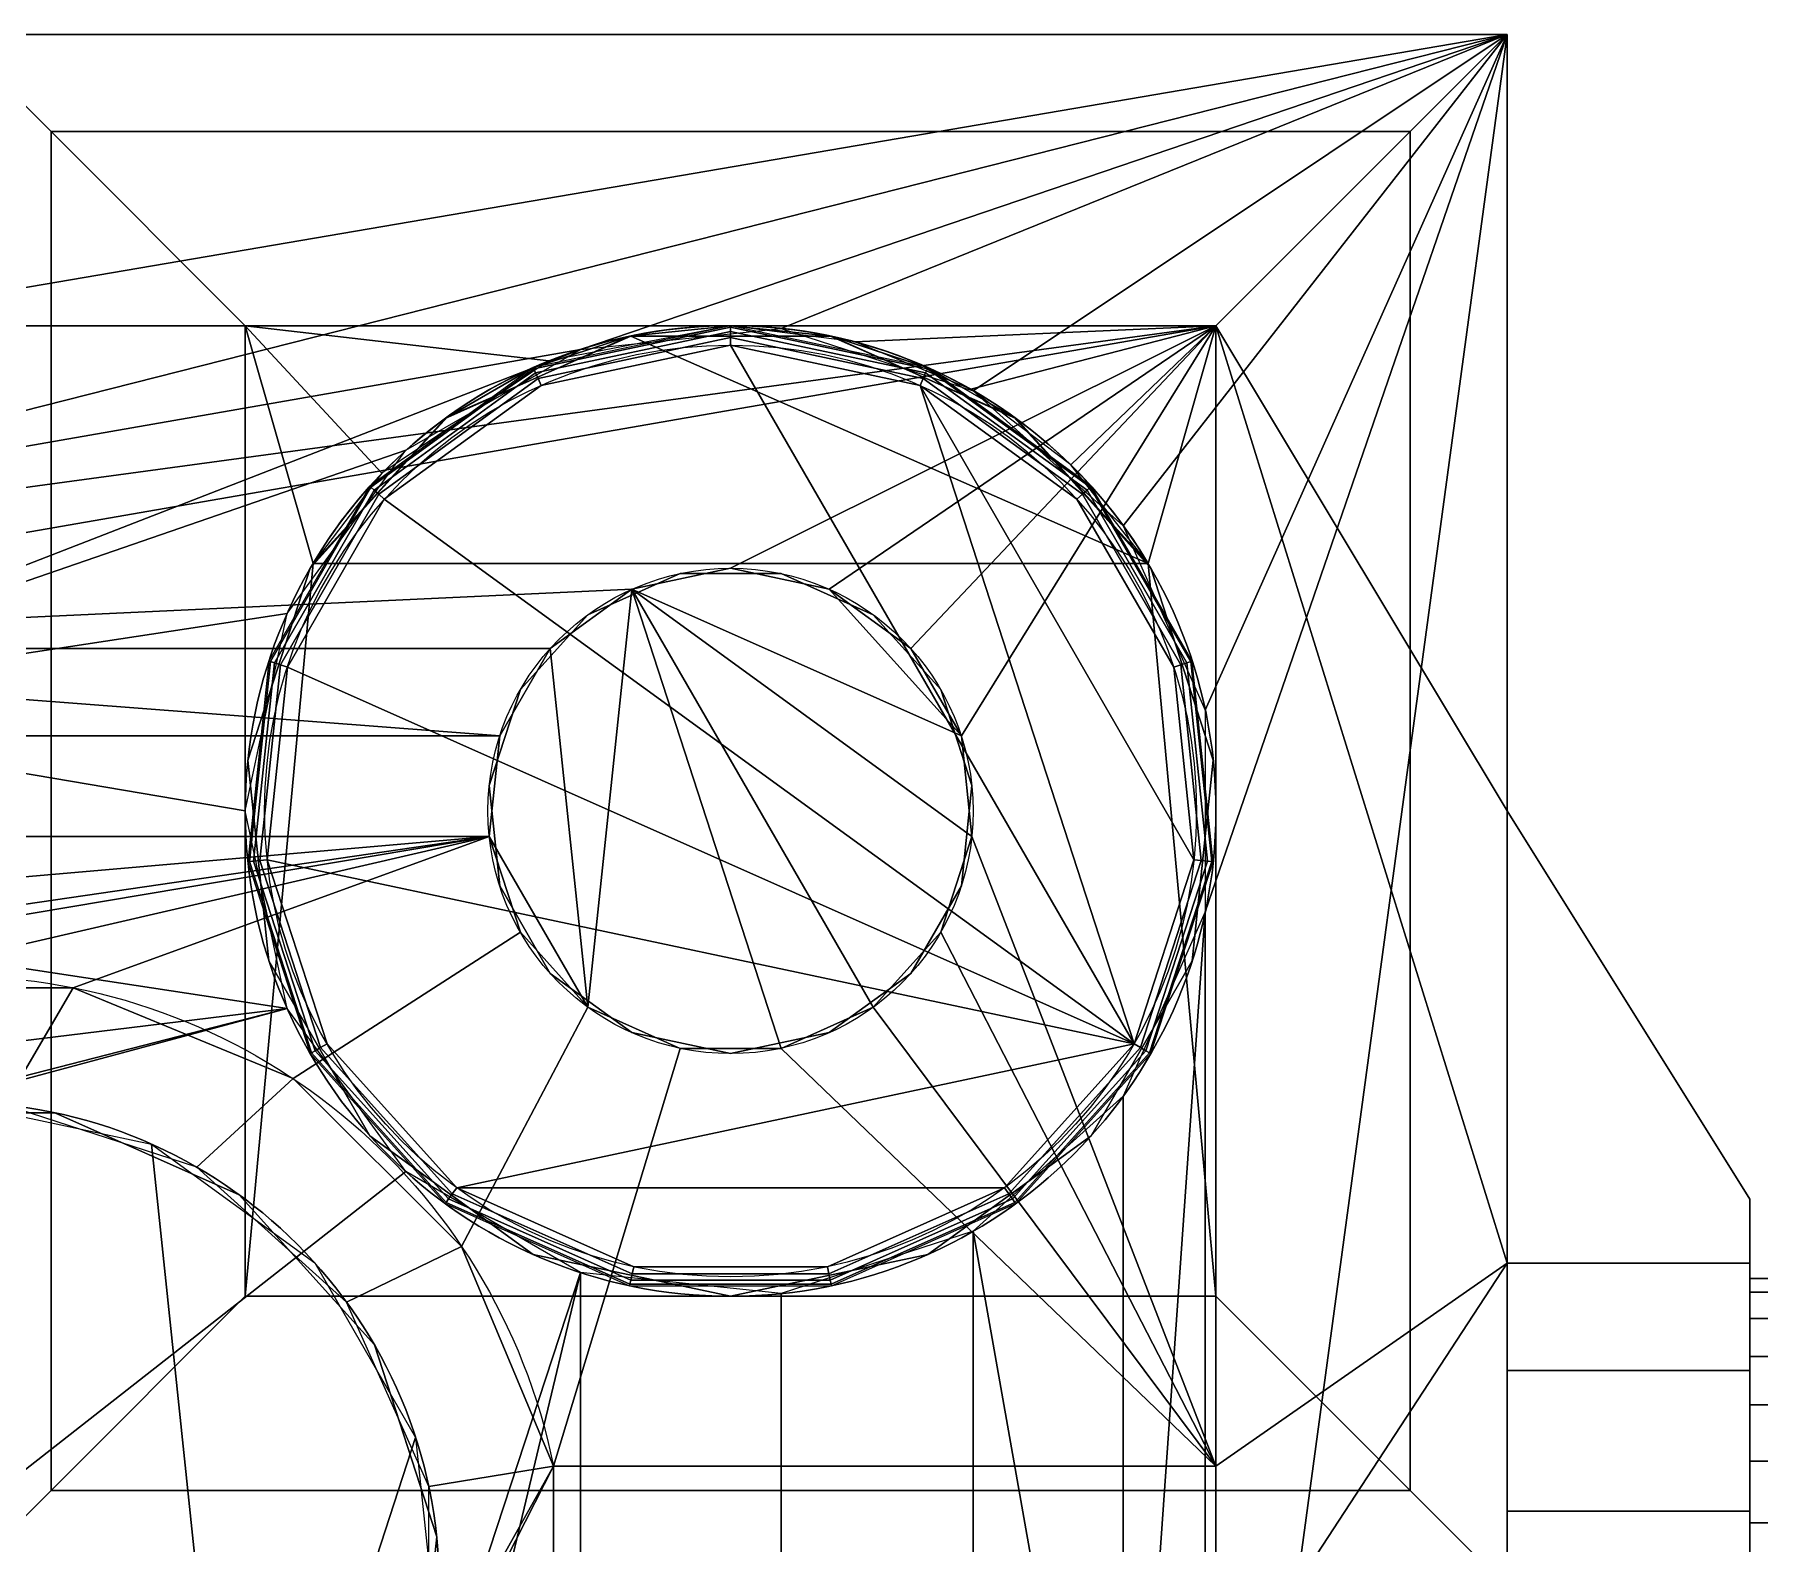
# Model space of a CAD drawing. Header units: millimetres. Extents: x -7.6 to 23.6, y 0 to 40.
# Drawn here: x 8.41 to 17.3, y 32.23 to 40 of the extents above; entities that cross this region are included whole.
import ezdxf

# ---------------------------------------------------------------- set-up
doc = ezdxf.new("R2010")
doc.units = ezdxf.units.MM
doc.layers.add('1', color=7, linetype='CONTINUOUS', true_color=0xffffff)

msp = doc.modelspace()

# ---------------------------------------------------------------- linework, layer by layer
at = {"layer": '1', "color": 253, "linetype": 'CONTINUOUS', "lineweight": 13}
for p, q in [((16, 40, 3.2), (0, 40, 3.2)), ((16, 40), (0, 40)), ((16, 24, 3.2), (16, 40, 3.2)), ((16, 40, 3.2), (16, 40)), ((16, 36), (16, 40)), ((14.5, 38.5), (1.5, 38.5)), ((14.5, 38.5, 2.2), (1.5, 38.5, 2.2)), ((14.5, 38.5, 2.2), (14.5, 38.5)), ((14.5, 32.625, 2.2), (14.5, 38.5, 2.2)), ((14.5, 32.625), (14.5, 38.5)), ((16, 36), (17.25, 34)), ((16, 36, 2.2), (17.25, 34, 2.2)), ((16, 36, 2.2), (16, 36)), ((16, 33.6703, 2.2), (16, 36, 2.2)), ((17.25, 34, 2.2), (17.25, 34)), ((17.25, 34), (17.25, 33.6703)), ((17.25, 34, 2.2), (17.25, 33.6703, 2.2)), ((17.25, 33.6703, 2.2), (16, 33.6703, 2.2)), ((17.25, 33.6703), (16, 33.6703)), ((16, 33.6703), (16, 30.3297)), ((11.0874, 32.625, 2.2), (11.0874, 32.625)), ((14.5, 32.625), (11.0874, 32.625)), ((14.5, 32.625, 2.2), (11.0874, 32.625, 2.2)), ((14.5, 32.625, 2.2), (14.5, 32.625))]:
    msp.add_line(p, q, dxfattribs=at)
at = {"layer": '1', "color": 30, "linetype": 'CONTINUOUS', "lineweight": 13}
for p, q in [((16, 40, 4.9812), (8, 40, 4.9812)), ((16, 40, 3.6), (8, 40, 3.6)), ((16, 40, 4.9812), (16, 40, 3.6)), ((16, 32, 9.6), (16, 40, 4.9812)), ((16, 32, 3.6), (16, 40, 3.6)), ((8.5, 39.5, 3.6), (15.5, 39.5, 3.6)), ((8.5, 32.5, 3.6), (8.5, 39.5, 3.6)), ((8.5, 32.5, 3.2), (8.5, 39.5, 3.2)), ((8.5, 39.5, 3.2), (15.5, 39.5, 3.2)), ((8.5, 39.5, 3.6), (8.5, 39.5, 3.2)), ((15.5, 39.5, 3.6), (15.5, 32.5, 3.6)), ((15.5, 39.5, 3.6), (15.5, 39.5, 3.2)), ((15.5, 39.5, 3.2), (15.5, 32.5, 3.2)), ((9.5, 33.5, 7.5793), (9.5, 38.5, 4.6925)), ((9.5, 38.5, 4.6925), (9.5, 38.5, 3.2)), ((9.5, 38.5, 3.2), (9.5, 33.5, 3.2)), ((12, 38.5, 4.6925), (9.5, 38.5, 4.6925)), ((14.5, 38.5, 3.2), (9.5, 38.5, 3.2)), ((14.5, 38.5, 4.6925), (12, 38.5, 4.6925)), ((14.5, 33.5, 7.5793), (14.5, 38.5, 4.6925)), ((14.5, 38.5, 4.6925), (14.5, 38.5, 3.2)), ((14.5, 38.5, 3.2), (14.5, 33.5, 3.2)), ((14.1507, 37.2746, 5.4), (9.8493, 37.2746, 5.4)), ((9.5, 33.5, 3.2), (9.5, 33.5, 7.5793)), ((14.5, 33.5, 7.5793), (9.5, 33.5, 7.5793)), ((14.5, 33.5, 3.2), (9.5, 33.5, 3.2)), ((14.5, 33.5, 3.2), (14.5, 33.5, 7.5793)), ((15.5, 32.5, 3.6), (8.5, 32.5, 3.6)), ((8.5, 32.5, 3.6), (8.5, 32.5, 3.2)), ((15.5, 32.5, 3.2), (8.5, 32.5, 3.2)), ((15.5, 32.5, 3.6), (15.5, 32.5, 3.2))]:
    msp.add_line(p, q, dxfattribs=at)
at = {"layer": '1', "color": 253, "linetype": 'CONTINUOUS', "lineweight": 13}
for centre, radius in [((12, 36, 3.2), 2.5), ((12, 36, 5), 2.4), ((12, 36, 3.75), 1.25), ((12, 36, 2.2), 1.25), ((8, 32, 2.2), 2.5)]:
    msp.add_circle(centre, radius, dxfattribs=at)
at = {"layer": '1', "color": 253, "linetype": 'CONTINUOUS', "lineweight": 13, "extrusion": (0, 0, -1)}
for centre in [(-12, 36, -4.9), (-8, 32)]:
    msp.add_circle(centre, 2.5, dxfattribs=at)
at = {"layer": '1', "color": 253, "linetype": 'CONTINUOUS', "lineweight": 13, "extrusion": (1, 0, 0)}
msp.add_circle((32, 1.1, 17.25), 1.6, dxfattribs=at)
at = {"layer": '1', "color": 30, "linetype": 'CONTINUOUS', "lineweight": 13, "extrusion": (0, 0, -1)}
msp.add_arc((-12, 36, -5.4), 2.5, 30.65353, 149.34647, dxfattribs=at)
at = {"layer": '1', "color": 253, "linetype": 'CONTINUOUS', "lineweight": 13, "extrusion": (0, 0, -1)}
for centre in [(-8, 32, -2.2), (-8, 32)]:
    msp.add_arc(centre, 3.15, 11.44415, 168.55585, dxfattribs=at)
at = {"layer": '1', "color": 253, "linetype": 'CONTINUOUS', "lineweight": 13, "extrusion": (-1, -2.1684e-16, 0)}
for start, end in [(33.36701, 146.63299), (213.36701, 326.63299)]:
    msp.add_arc((-32, 1.1, -16), 2, start, end, dxfattribs=at)
at = {"layer": '1', "color": 253, "linetype": 'CONTINUOUS', "lineweight": 13, "extrusion": (-1, 0, 0)}
for start, end in [(213.36701, 326.63299), (33.36701, 146.63299)]:
    msp.add_arc((-32, 1.1, -17.25), 2, start, end, dxfattribs=at)
at = {"layer": '1', "color": 30, "linetype": 'CONTINUOUS', "lineweight": 13, "extrusion": (0, 0.5, 0.866025)}
for start_param, end_param in [(0, 1.035791), (5.247394, 6.283185)]:
    msp.add_ellipse((12, 36, 6.1359), major_axis=(0, 2.5, -1.4434), ratio=0.866025, start_param=start_param, end_param=end_param, dxfattribs=at)
at = {"layer": '1', "color": 253, "linetype": 'CONTINUOUS', "lineweight": 13}
for points in [[(14.5, 38.5), (1.5, 38.5), (0, 40), (16, 40)], [(0, 40), (0, 40, 3.2), (16, 40, 3.2), (16, 40)], [(4.2613, 38.4863, 3.2), (5.25, 38.1651, 3.2), (16, 40, 3.2), (0, 40, 3.2)], [(5.25, 38.1651, 3.2), (6.0225, 37.4695, 3.2), (16, 40, 3.2)], [(11.2275, 38.3776, 3.2), (16, 40, 3.2), (6.0225, 37.4695, 3.2)], [(11.2275, 38.3776, 3.2), (12.2613, 38.4863, 3.2), (16, 40, 3.2)], [(12.2613, 38.4863, 3.2), (13.25, 38.1651, 3.2), (16, 40, 3.2)], [(13.25, 38.1651, 3.2), (14.0225, 37.4695, 3.2), (16, 40, 3.2)], [(14.0225, 37.4695, 3.2), (14.4454, 36.5198, 3.2), (16, 40, 3.2)], [(16, 24, 3.2), (16, 40, 3.2), (14.4454, 28.5198, 3.2), (14.4454, 27.4802, 3.2)], [(16, 40, 3.2), (14.4454, 36.5198, 3.2), (14.4454, 35.4802, 3.2)], [(14.4454, 35.4802, 3.2), (14.4454, 28.5198, 3.2), (16, 40, 3.2)], [(14.5, 38.5), (16, 40), (16, 36)], [(16, 40, 3.2), (16, 32.3928, 3.061), (16, 33.1178, 2.7585)], [(16, 40, 3.2), (16, 24, 3.2), (16, 31.6072, 3.061), (16, 32.3928, 3.061)], [(16, 33.1178, 2.7585), (16, 33.6703, 2.2), (16, 36, 2.2), (16, 40, 3.2)], [(16, 36, 2.2), (16, 36), (16, 40), (16, 40, 3.2)], [(14.5, 38.5), (14.5, 38.5, 2.2), (1.5, 38.5, 2.2), (1.5, 38.5)], [(4.5084, 37.1419, 2.2), (4, 37.25, 2.2), (1.5, 38.5, 2.2), (14.5, 38.5, 2.2)], [(14.5, 38.5, 2.2), (4.9289, 36.8364, 2.2), (4.5084, 37.1419, 2.2)], [(4.9289, 36.8364, 2.2), (14.5, 38.5, 2.2), (12, 37.25, 2.2), (11.4916, 37.1419, 2.2)], [(10.9863, 38.2769, 4.9383), (12, 38.4924, 4.9383), (12, 38.5, 4.9), (10.9832, 38.2839, 4.9)], [(10.9951, 38.2571, 4.9707), (12, 38.4707, 4.9707), (12, 38.4924, 4.9383), (10.9863, 38.2769, 4.9383)], [(12, 38.4924, 4.9383), (13.0137, 38.2769, 4.9383), (13.0168, 38.2839, 4.9), (12, 38.5, 4.9)], [(12.5084, 37.1419, 2.2), (12, 37.25, 2.2), (14.5, 38.5, 2.2)], [(12, 38.4707, 4.9707), (13.0049, 38.2571, 4.9707), (13.0137, 38.2769, 4.9383), (12, 38.4924, 4.9383)], [(14.5, 38.5, 2.2), (12.9289, 36.8364, 2.2), (12.5084, 37.1419, 2.2)], [(13.1888, 36.3863, 2.2), (12.9289, 36.8364, 2.2), (14.5, 38.5, 2.2)], [(14.5, 38.5, 2.2), (14.5, 32.625, 2.2), (13.2432, 35.8693, 2.2), (13.1888, 36.3863, 2.2)], [(16, 36), (16, 33.6703), (14.5, 38.5)], [(14.5, 32.625), (14.5, 38.5), (16, 33.6703)], [(14.5, 32.625), (14.5, 32.625, 2.2), (14.5, 38.5, 2.2), (14.5, 38.5)], [(12, 38.4, 5), (11.0238, 38.1925, 5), (10.2165, 37.6059, 5), (14.0785, 34.8, 5)], [(10.5305, 38.0225, 3.2), (10.5305, 38.0225, 4.9), (11.4802, 38.4454, 4.9), (11.4802, 38.4454, 3.2)], [(11.0083, 38.2275, 4.9924), (12, 38.4383, 4.9924), (12, 38.4707, 4.9707), (10.9951, 38.2571, 4.9707)], [(11.0238, 38.1925, 5), (12, 38.4, 5), (12, 38.4383, 4.9924), (11.0083, 38.2275, 4.9924)], [(11.4802, 38.4454, 3.2), (11.4802, 38.4454, 4.9), (12.5198, 38.4454, 4.9), (12.5198, 38.4454, 3.2)], [(12, 38.4383, 4.9924), (12.9917, 38.2275, 4.9924), (13.0049, 38.2571, 4.9707), (12, 38.4707, 4.9707)], [(12, 38.4, 5), (12.9762, 38.1925, 5), (12.9917, 38.2275, 4.9924), (12, 38.4383, 4.9924)], [(14.0785, 34.8, 5), (12.9762, 38.1925, 5), (12, 38.4, 5)], [(12.5198, 38.4454, 3.2), (12.5198, 38.4454, 4.9), (13.4695, 38.0225, 4.9), (13.4695, 38.0225, 3.2)], [(6.0225, 37.4695, 3.2), (6.4454, 36.5198, 3.2), (11.2275, 38.3776, 3.2)], [(10.3272, 37.8579, 3.2), (11.2275, 38.3776, 3.2), (6.4454, 36.5198, 3.2)], [(10.1478, 37.6677, 4.9383), (10.9863, 38.2769, 4.9383), (10.9832, 38.2839, 4.9), (10.1421, 37.6728, 4.9)], [(10.1639, 37.6532, 4.9707), (10.9951, 38.2571, 4.9707), (10.9863, 38.2769, 4.9383), (10.1478, 37.6677, 4.9383)], [(10.188, 37.6315, 4.9924), (11.0083, 38.2275, 4.9924), (10.9951, 38.2571, 4.9707), (10.1639, 37.6532, 4.9707)], [(10.2165, 37.6059, 5), (11.0238, 38.1925, 5), (11.0083, 38.2275, 4.9924), (10.188, 37.6315, 4.9924)], [(12.9762, 38.1925, 5), (13.7835, 37.6059, 5), (13.812, 37.6315, 4.9924), (12.9917, 38.2275, 4.9924)], [(12.9917, 38.2275, 4.9924), (13.812, 37.6315, 4.9924), (13.8361, 37.6532, 4.9707), (13.0049, 38.2571, 4.9707)], [(13.0049, 38.2571, 4.9707), (13.8361, 37.6532, 4.9707), (13.8522, 37.6677, 4.9383), (13.0137, 38.2769, 4.9383)], [(13.0137, 38.2769, 4.9383), (13.8522, 37.6677, 4.9383), (13.8579, 37.6728, 4.9), (13.0168, 38.2839, 4.9)], [(12.9762, 38.1925, 5), (14.0785, 34.8, 5), (14.3869, 35.7491, 5)], [(14.3869, 35.7491, 5), (14.2825, 36.7416, 5), (13.7835, 37.6059, 5), (12.9762, 38.1925, 5)], [(9.8349, 37.25, 3.2), (9.8349, 37.25, 4.9), (10.5305, 38.0225, 4.9), (10.5305, 38.0225, 3.2)], [(13.4695, 38.0225, 3.2), (13.4695, 38.0225, 4.9), (14.1651, 37.25, 4.9), (14.1651, 37.25, 3.2)], [(6.4454, 36.5198, 3.2), (9.7161, 37.0168, 3.2), (10.3272, 37.8579, 3.2)], [(9.6296, 36.7702, 4.9383), (10.1478, 37.6677, 4.9383), (10.1421, 37.6728, 4.9), (9.6224, 36.7725, 4.9)], [(9.6502, 36.7635, 4.9707), (10.1639, 37.6532, 4.9707), (10.1478, 37.6677, 4.9383), (9.6296, 36.7702, 4.9383)], [(9.6811, 36.7535, 4.9924), (10.188, 37.6315, 4.9924), (10.1639, 37.6532, 4.9707), (9.6502, 36.7635, 4.9707)], [(9.7175, 36.7416, 5), (10.2165, 37.6059, 5), (10.188, 37.6315, 4.9924), (9.6811, 36.7535, 4.9924)], [(14.0785, 34.8, 5), (10.2165, 37.6059, 5), (9.7175, 36.7416, 5)], [(13.7835, 37.6059, 5), (14.2825, 36.7416, 5), (14.3189, 36.7535, 4.9924), (13.812, 37.6315, 4.9924)], [(13.812, 37.6315, 4.9924), (14.3189, 36.7535, 4.9924), (14.3498, 36.7635, 4.9707), (13.8361, 37.6532, 4.9707)], [(13.8361, 37.6532, 4.9707), (14.3498, 36.7635, 4.9707), (14.3704, 36.7702, 4.9383), (13.8522, 37.6677, 4.9383)], [(13.8522, 37.6677, 4.9383), (14.3704, 36.7702, 4.9383), (14.3776, 36.7725, 4.9), (13.8579, 37.6728, 4.9)], [(9.5137, 36.2613, 3.2), (9.5137, 36.2613, 4.9), (9.8349, 37.25, 4.9), (9.8349, 37.25, 3.2)], [(13.1888, 36.3863, 3.75), (11.4916, 37.1419, 3.75), (12, 37.25, 3.75), (12.5084, 37.1419, 3.75)], [(14.1651, 37.25, 3.2), (14.1651, 37.25, 4.9), (14.4863, 36.2613, 4.9), (14.4863, 36.2613, 3.2)], [(11.4916, 37.1419, 2.2), (11.0711, 36.8364, 2.2), (4.9289, 36.8364, 2.2)], [(11.0711, 36.8364, 3.75), (11.4916, 37.1419, 3.75), (11.2653, 34.9887, 3.75)], [(11.7401, 37.2227, 2.2), (11.7401, 37.2227, 3.75), (11.2653, 37.0113, 3.75), (11.2653, 37.0113, 2.2)], [(11.4916, 37.1419, 3.75), (12.2599, 34.7773, 3.75), (11.7401, 34.7773, 3.75), (11.2653, 34.9887, 3.75)], [(11.4916, 37.1419, 3.75), (13.1888, 36.3863, 3.75), (13.2432, 35.8693, 3.75)], [(13.2432, 35.8693, 3.75), (13.0825, 35.375, 3.75), (12.7347, 34.9887, 3.75), (11.4916, 37.1419, 3.75)], [(12.7347, 34.9887, 3.75), (12.2599, 34.7773, 3.75), (11.4916, 37.1419, 3.75)], [(12.2599, 37.2227, 2.2), (12.2599, 37.2227, 3.75), (11.7401, 37.2227, 3.75), (11.7401, 37.2227, 2.2)], [(12.7347, 37.0113, 2.2), (12.7347, 37.0113, 3.75), (12.2599, 37.2227, 3.75), (12.2599, 37.2227, 2.2)], [(12.5084, 37.1419, 3.75), (12.9289, 36.8364, 3.75), (13.1888, 36.3863, 3.75)], [(6.4454, 36.5198, 3.2), (9.5, 36, 3.2), (9.7161, 37.0168, 3.2)], [(11.2653, 37.0113, 2.2), (11.2653, 37.0113, 3.75), (10.9175, 36.625, 3.75), (10.9175, 36.625, 2.2)], [(13.0825, 36.625, 2.2), (13.0825, 36.625, 3.75), (12.7347, 37.0113, 3.75), (12.7347, 37.0113, 2.2)], [(11.0711, 36.8364, 2.2), (10.8112, 36.3863, 2.2), (4.9289, 36.8364, 2.2)], [(5.1888, 36.3863, 2.2), (4.9289, 36.8364, 2.2), (10.8112, 36.3863, 2.2)], [(10.7568, 35.8693, 3.75), (10.8112, 36.3863, 3.75), (11.0711, 36.8364, 3.75), (11.2653, 34.9887, 3.75)], [(9.5213, 35.7395, 4.9383), (9.6296, 36.7702, 4.9383), (9.6224, 36.7725, 4.9), (9.5137, 35.7387, 4.9)], [(9.5428, 35.7417, 4.9707), (9.6502, 36.7635, 4.9707), (9.6296, 36.7702, 4.9383), (9.5213, 35.7395, 4.9383)], [(9.5751, 35.7451, 4.9924), (9.6811, 36.7535, 4.9924), (9.6502, 36.7635, 4.9707), (9.5428, 35.7417, 4.9707)], [(9.6131, 35.7491, 5), (9.7175, 36.7416, 5), (9.6811, 36.7535, 4.9924), (9.5751, 35.7451, 4.9924)], [(14.0785, 34.8, 5), (9.7175, 36.7416, 5), (9.6131, 35.7491, 5)], [(14.2825, 36.7416, 5), (14.3869, 35.7491, 5), (14.4249, 35.7451, 4.9924), (14.3189, 36.7535, 4.9924)], [(14.3189, 36.7535, 4.9924), (14.4249, 35.7451, 4.9924), (14.4572, 35.7417, 4.9707), (14.3498, 36.7635, 4.9707)], [(14.3498, 36.7635, 4.9707), (14.4572, 35.7417, 4.9707), (14.4787, 35.7395, 4.9383), (14.3704, 36.7702, 4.9383)], [(14.3704, 36.7702, 4.9383), (14.4787, 35.7395, 4.9383), (14.4863, 35.7387, 4.9), (14.3776, 36.7725, 4.9)], [(10.9175, 36.625, 2.2), (10.9175, 36.625, 3.75), (10.7568, 36.1307, 3.75), (10.7568, 36.1307, 2.2)], [(13.2432, 36.1307, 2.2), (13.2432, 36.1307, 3.75), (13.0825, 36.625, 3.75), (13.0825, 36.625, 2.2)], [(9.7161, 34.9832, 3.2), (9.5, 36, 3.2), (6.4454, 36.5198, 3.2), (6.4454, 35.4802, 3.2)], [(10.8112, 36.3863, 2.2), (10.7568, 35.8693, 2.2), (5.2432, 35.8693, 2.2), (5.1888, 36.3863, 2.2)], [(9.6224, 35.2275, 3.2), (9.6224, 35.2275, 4.9), (9.5137, 36.2613, 4.9), (9.5137, 36.2613, 3.2)], [(14.4863, 36.2613, 3.2), (14.4863, 36.2613, 4.9), (14.3776, 35.2275, 4.9), (14.3776, 35.2275, 3.2)], [(10.7568, 36.1307, 2.2), (10.7568, 36.1307, 3.75), (10.8112, 35.6137, 3.75), (10.8112, 35.6137, 2.2)], [(13.1888, 35.6137, 2.2), (13.1888, 35.6137, 3.75), (13.2432, 36.1307, 3.75), (13.2432, 36.1307, 2.2)], [(16, 36), (17.25, 34), (17.25, 33.6703), (16, 33.6703)], [(16, 36), (16, 36, 2.2), (17.25, 34, 2.2), (17.25, 34)], [(17.25, 33.6703, 2.2), (17.25, 34, 2.2), (16, 36, 2.2), (16, 33.6703, 2.2)], [(7.387, 35.0898, 2.2), (4.2599, 34.7773, 2.2), (10.7568, 35.8693, 2.2)], [(10.7568, 35.8693, 2.2), (4.2599, 34.7773, 2.2), (4.7347, 34.9887, 2.2)], [(4.7347, 34.9887, 2.2), (5.0825, 35.375, 2.2), (10.7568, 35.8693, 2.2)], [(10.7568, 35.8693, 2.2), (5.0825, 35.375, 2.2), (5.2432, 35.8693, 2.2)], [(10.7568, 35.8693, 2.2), (8.613, 35.0898, 2.2), (7.387, 35.0898, 2.2)], [(10.7568, 35.8693, 2.2), (10.9175, 35.375, 2.2), (9.7462, 34.6217, 2.2), (8.613, 35.0898, 2.2)], [(11.2653, 34.9887, 3.75), (10.9175, 35.375, 3.75), (10.7568, 35.8693, 3.75)], [(14.5, 32.625, 2.2), (13.0825, 35.375, 2.2), (13.2432, 35.8693, 2.2)], [(9.8415, 34.7538, 4.9383), (9.5213, 35.7395, 4.9383), (9.5137, 35.7387, 4.9), (9.8349, 34.75, 4.9)], [(9.8603, 34.7646, 4.9707), (9.5428, 35.7417, 4.9707), (9.5213, 35.7395, 4.9383), (9.8415, 34.7538, 4.9383)], [(9.8884, 34.7809, 4.9924), (9.5751, 35.7451, 4.9924), (9.5428, 35.7417, 4.9707), (9.8603, 34.7646, 4.9707)], [(9.9215, 34.8, 5), (9.6131, 35.7491, 5), (9.5751, 35.7451, 4.9924), (9.8884, 34.7809, 4.9924)], [(9.6131, 35.7491, 5), (9.9215, 34.8, 5), (10.5893, 34.0584, 5), (14.0785, 34.8, 5)], [(14.3869, 35.7491, 5), (14.0785, 34.8, 5), (14.1116, 34.7809, 4.9924), (14.4249, 35.7451, 4.9924)], [(14.4249, 35.7451, 4.9924), (14.1116, 34.7809, 4.9924), (14.1397, 34.7646, 4.9707), (14.4572, 35.7417, 4.9707)], [(14.4572, 35.7417, 4.9707), (14.1397, 34.7646, 4.9707), (14.1585, 34.7538, 4.9383), (14.4787, 35.7395, 4.9383)], [(14.4787, 35.7395, 4.9383), (14.1585, 34.7538, 4.9383), (14.1651, 34.75, 4.9), (14.4863, 35.7387, 4.9)], [(10.8112, 35.6137, 2.2), (10.8112, 35.6137, 3.75), (11.0711, 35.1636, 3.75), (11.0711, 35.1636, 2.2)], [(12.9289, 35.1636, 2.2), (12.9289, 35.1636, 3.75), (13.1888, 35.6137, 3.75), (13.1888, 35.6137, 2.2)], [(9.7161, 34.9832, 3.2), (6.4454, 35.4802, 3.2), (6.0225, 34.5305, 3.2)], [(14.0225, 29.4695, 3.2), (14.4454, 35.4802, 3.2), (14.0225, 34.5305, 3.2)], [(14.0225, 29.4695, 3.2), (14.4454, 28.5198, 3.2), (14.4454, 35.4802, 3.2)], [(10.6149, 33.7564, 2.2), (9.7462, 34.6217, 2.2), (10.9175, 35.375, 2.2), (11.2653, 34.9887, 2.2)], [(12.7347, 34.9887, 2.2), (13.0825, 35.375, 2.2), (14.5, 32.625, 2.2)], [(10.1421, 34.3272, 3.2), (10.1421, 34.3272, 4.9), (9.6224, 35.2275, 4.9), (9.6224, 35.2275, 3.2)], [(14.3776, 35.2275, 3.2), (14.3776, 35.2275, 4.9), (13.8579, 34.3272, 4.9), (13.8579, 34.3272, 3.2)], [(11.0711, 35.1636, 2.2), (11.0711, 35.1636, 3.75), (11.4916, 34.8581, 3.75), (11.4916, 34.8581, 2.2)], [(12.5084, 34.8581, 2.2), (12.5084, 34.8581, 3.75), (12.9289, 35.1636, 3.75), (12.9289, 35.1636, 2.2)], [(8.2613, 34.4863), (7.2275, 34.3776), (7.387, 35.0898), (8.613, 35.0898)], [(7.387, 35.0898), (7.387, 35.0898, 2.2), (8.613, 35.0898, 2.2), (8.613, 35.0898)], [(8.613, 35.0898), (9.7462, 34.6217), (9.25, 34.1651), (8.2613, 34.4863)], [(8.613, 35.0898), (8.613, 35.0898, 2.2), (9.7462, 34.6217, 2.2), (9.7462, 34.6217)], [(5.25, 33.8349, 3.2), (4.2613, 33.5137, 3.2), (9.7161, 34.9832, 3.2)], [(5.25, 30.1651, 3.2), (10.3272, 34.1421, 3.2), (9.7161, 34.9832, 3.2), (4.2613, 33.5137, 3.2)], [(6.0225, 34.5305, 3.2), (5.25, 33.8349, 3.2), (9.7161, 34.9832, 3.2)], [(11.2653, 34.9887, 2.2), (11.7401, 34.7773, 2.2), (11.0874, 32.625, 2.2), (10.6149, 33.7564, 2.2)], [(14.5, 32.625, 2.2), (12.2599, 34.7773, 2.2), (12.7347, 34.9887, 2.2)], [(11.4916, 34.8581, 2.2), (11.4916, 34.8581, 3.75), (12, 34.75, 3.75), (12, 34.75, 2.2)], [(12, 34.75, 2.2), (12, 34.75, 3.75), (12.5084, 34.8581, 3.75), (12.5084, 34.8581, 2.2)], [(10.535, 33.9836, 4.9383), (9.8415, 34.7538, 4.9383), (9.8349, 34.75, 4.9), (10.5305, 33.9775, 4.9)], [(10.5478, 34.0012, 4.9707), (9.8603, 34.7646, 4.9707), (9.8415, 34.7538, 4.9383), (10.535, 33.9836, 4.9383)], [(10.5668, 34.0274, 4.9924), (9.8884, 34.7809, 4.9924), (9.8603, 34.7646, 4.9707), (10.5478, 34.0012, 4.9707)], [(10.5893, 34.0584, 5), (9.9215, 34.8, 5), (9.8884, 34.7809, 4.9924), (10.5668, 34.0274, 4.9924)], [(13.4107, 34.0584, 5), (14.0785, 34.8, 5), (10.5893, 34.0584, 5)], [(14.5, 32.625, 2.2), (11.0874, 32.625, 2.2), (11.7401, 34.7773, 2.2), (12.2599, 34.7773, 2.2)], [(14.0785, 34.8, 5), (13.4107, 34.0584, 5), (13.4332, 34.0274, 4.9924), (14.1116, 34.7809, 4.9924)], [(14.1116, 34.7809, 4.9924), (13.4332, 34.0274, 4.9924), (13.4522, 34.0012, 4.9707), (14.1397, 34.7646, 4.9707)], [(14.1397, 34.7646, 4.9707), (13.4522, 34.0012, 4.9707), (13.465, 33.9836, 4.9383), (14.1585, 34.7538, 4.9383)], [(14.1585, 34.7538, 4.9383), (13.465, 33.9836, 4.9383), (13.4695, 33.9775, 4.9), (14.1651, 34.75, 4.9)], [(10.0225, 33.4695), (9.25, 34.1651), (9.7462, 34.6217), (10.6149, 33.7564)], [(9.7462, 34.6217), (9.7462, 34.6217, 2.2), (10.6149, 33.7564, 2.2), (10.6149, 33.7564)], [(9.4695, 29.9775, 2.2), (6.9832, 34.2839, 2.2), (8, 34.5, 2.2), (9.0168, 34.2839, 2.2)], [(14.0225, 34.5305, 3.2), (13.25, 33.8349, 3.2), (14.0225, 29.4695, 3.2)], [(8.5198, 34.4454), (8.5198, 34.4454, 2.2), (7.4802, 34.4454, 2.2), (7.4802, 34.4454)], [(9.4695, 34.0225), (9.4695, 34.0225, 2.2), (8.5198, 34.4454, 2.2), (8.5198, 34.4454)], [(10.9832, 33.7161, 3.2), (10.9832, 33.7161, 4.9), (10.1421, 34.3272, 4.9), (10.1421, 34.3272, 3.2)], [(13.8579, 34.3272, 3.2), (13.8579, 34.3272, 4.9), (13.0168, 33.7161, 4.9), (13.0168, 33.7161, 3.2)], [(5.6224, 32.7725, 2.2), (6.1421, 33.6728, 2.2), (6.9832, 34.2839, 2.2), (9.4695, 29.9775, 2.2)], [(9.4695, 29.9775, 2.2), (9.0168, 34.2839, 2.2), (9.8579, 33.6728, 2.2), (10.3776, 32.7725, 2.2)], [(9.7161, 29.0168, 3.2), (11.2275, 33.6224, 3.2), (10.3272, 34.1421, 3.2), (5.25, 30.1651, 3.2)], [(11.501, 33.6524, 5), (10.5893, 34.0584, 5), (10.5668, 34.0274, 4.9924), (11.4931, 33.615, 4.9924)], [(10.5893, 34.0584, 5), (11.501, 33.6524, 5), (12.499, 33.6524, 5), (13.4107, 34.0584, 5)], [(13.4107, 34.0584, 5), (12.499, 33.6524, 5), (12.5069, 33.615, 4.9924), (13.4332, 34.0274, 4.9924)], [(10.1651, 33.25), (10.1651, 33.25, 2.2), (9.4695, 34.0225, 2.2), (9.4695, 34.0225)], [(11.4818, 33.5621, 4.9383), (10.535, 33.9836, 4.9383), (10.5305, 33.9775, 4.9), (11.4802, 33.5546, 4.9)], [(11.4863, 33.5833, 4.9707), (10.5478, 34.0012, 4.9707), (10.535, 33.9836, 4.9383), (11.4818, 33.5621, 4.9383)], [(11.4931, 33.615, 4.9924), (10.5668, 34.0274, 4.9924), (10.5478, 34.0012, 4.9707), (11.4863, 33.5833, 4.9707)], [(13.4332, 34.0274, 4.9924), (12.5069, 33.615, 4.9924), (12.5137, 33.5833, 4.9707), (13.4522, 34.0012, 4.9707)], [(13.4522, 34.0012, 4.9707), (12.5137, 33.5833, 4.9707), (12.5182, 33.5621, 4.9383), (13.465, 33.9836, 4.9383)], [(13.465, 33.9836, 4.9383), (12.5182, 33.5621, 4.9383), (12.5198, 33.5546, 4.9), (13.4695, 33.9775, 4.9)], [(17.25, 34, 2.2), (17.25, 33.6703, 2.2), (17.25, 33.5217, 1.5944), (17.25, 33.5912, 0.9328)], [(17.25, 33.5912, 0.9328), (17.25, 33.6703), (17.25, 34), (17.25, 34, 2.2)], [(13.25, 33.8349, 3.2), (12.2613, 33.5137, 3.2), (12.2613, 30.4863, 3.2), (13.25, 30.1651, 3.2)], [(13.25, 30.1651, 3.2), (14.0225, 29.4695, 3.2), (13.25, 33.8349, 3.2)], [(10.6149, 33.7564), (11.0874, 32.625), (10.4454, 32.5198), (10.0225, 33.4695)], [(10.6149, 33.7564), (10.6149, 33.7564, 2.2), (11.0874, 32.625, 2.2), (11.0874, 32.625)], [(12, 33.5, 3.2), (12, 33.5, 4.9), (10.9832, 33.7161, 4.9), (10.9832, 33.7161, 3.2)], [(13.0168, 33.7161, 3.2), (13.0168, 33.7161, 4.9), (12, 33.5, 4.9), (12, 33.5, 3.2)], [(11.2275, 33.6224, 3.2), (9.7161, 29.0168, 3.2), (10.3272, 29.8579, 3.2)], [(10.3272, 29.8579, 3.2), (11.2275, 30.3776, 3.2), (11.2275, 33.6224, 3.2)], [(12.2613, 33.5137, 3.2), (11.2275, 33.6224, 3.2), (11.2275, 30.3776, 3.2), (12.2613, 30.4863, 3.2)], [(12.5069, 33.615, 4.9924), (11.4931, 33.615, 4.9924), (11.4863, 33.5833, 4.9707), (12.5137, 33.5833, 4.9707)], [(12.499, 33.6524, 5), (11.501, 33.6524, 5), (11.4931, 33.615, 4.9924), (12.5069, 33.615, 4.9924)], [(16, 33.6703), (14.5, 31.375), (14.5, 32.625)], [(16, 33.6703), (16, 30.3297), (14.5, 25.5), (14.5, 31.375)], [(17.25, 33.6703, 2.2), (16, 33.6703, 2.2), (16, 33.1178, 2.7585), (17.25, 33.1178, 2.7585)], [(16, 30.3297), (16, 33.6703), (16, 33.1178, -0.5585), (16, 32.3928, -0.861)], [(17.25, 33.1178, -0.5585), (16, 33.1178, -0.5585), (16, 33.6703), (17.25, 33.6703)], [(17.25, 33.6703, 2.2), (17.25, 33.1178, 2.7585), (17.25, 32.6508, 2.5617), (17.25, 33.189, 2.1706)], [(17.25, 33.6703), (17.25, 33.5912, 0.9328), (17.25, 33.3856, 0.3)], [(17.25, 33.3856, 0.3), (17.25, 32.9405, -0.1944), (17.25, 33.1178, -0.5585), (17.25, 33.6703)], [(17.25, 33.189, 2.1706), (17.25, 33.5217, 1.5944), (17.25, 33.6703, 2.2)], [(17.25, 33.5912, 1.2672), (22.25, 33.5912, 1.2672), (22.25, 33.5217, 0.6056), (17.25, 33.5217, 0.6056)], [(17.25, 33.3856, 1.9), (22.25, 33.3856, 1.9), (22.25, 33.5912, 1.2672), (17.25, 33.5912, 1.2672)], [(12.5182, 33.5621, 4.9383), (11.4818, 33.5621, 4.9383), (11.4802, 33.5546, 4.9), (12.5198, 33.5546, 4.9)], [(12.5137, 33.5833, 4.9707), (11.4863, 33.5833, 4.9707), (11.4818, 33.5621, 4.9383), (12.5182, 33.5621, 4.9383)], [(17.25, 33.5217, 0.6056), (22.25, 33.5217, 0.6056), (22.25, 33.189, 0.0294), (17.25, 33.189, 0.0294)], [(17.25, 32.9405, 2.3944), (22.25, 32.9405, 2.3944), (22.25, 33.3856, 1.9), (17.25, 33.3856, 1.9)], [(10.4863, 32.2613), (10.4863, 32.2613, 2.2), (10.1651, 33.25, 2.2), (10.1651, 33.25)], [(17.25, 33.189, 0.0294), (22.25, 33.189, 0.0294), (22.25, 32.6508, -0.3617), (17.25, 32.6508, -0.3617)], [(17.25, 33.1178, 2.7585), (16, 33.1178, 2.7585), (16, 32.3928, 3.061), (17.25, 32.3928, 3.061)], [(17.25, 32.3928, -0.861), (16, 32.3928, -0.861), (16, 33.1178, -0.5585), (17.25, 33.1178, -0.5585)], [(17.25, 33.1178, 2.7585), (17.25, 32.3928, 3.061), (17.25, 32, 2.7), (17.25, 32.6508, 2.5617)], [(17.25, 32.9405, -0.1944), (17.25, 32.3327, -0.465), (17.25, 32.3928, -0.861), (17.25, 33.1178, -0.5585)], [(17.25, 32.3327, 2.665), (22.25, 32.3327, 2.665), (22.25, 32.9405, 2.3944), (17.25, 32.9405, 2.3944)], [(5.6224, 32.7725, 2.2), (9.4695, 29.9775, 2.2), (8.5198, 29.5546, 2.2)], [(8.5198, 29.5546, 2.2), (7.4802, 29.5546, 2.2), (6.5305, 29.9775, 2.2), (5.6224, 32.7725, 2.2)], [(10.3776, 32.7725, 2.2), (10.4863, 31.7387, 2.2), (10.1651, 30.75, 2.2), (9.4695, 29.9775, 2.2)], [(11.0874, 32.625), (10.0225, 30.5305), (10.4454, 31.4802)], [(10.0225, 30.5305), (11.0874, 32.625), (11.0874, 31.375), (10.6149, 30.2436)], [(11.0874, 32.625), (10.4454, 31.4802), (10.4454, 32.5198)], [(11.0874, 32.625), (14.5, 32.625), (14.5, 31.375), (11.0874, 31.375)], [(14.5, 32.625, 2.2), (14.5, 32.625), (11.0874, 32.625), (11.0874, 32.625, 2.2)], [(17.25, 32.6508, -0.3617), (22.25, 32.6508, -0.3617), (22.25, 32, -0.5), (17.25, 32, -0.5)], [(17.25, 32.3928, 3.061), (16, 32.3928, 3.061), (16, 31.6072, 3.061), (17.25, 31.6072, 3.061)], [(16, 32.3928, -0.861), (16, 31.6072, -0.861), (16, 30.8822, -0.5585), (16, 30.3297)], [(17.25, 31.6072, -0.861), (16, 31.6072, -0.861), (16, 32.3928, -0.861), (17.25, 32.3928, -0.861)], [(17.25, 32, 2.7), (17.25, 32.3928, 3.061), (17.25, 31.6072, 3.061)], [(17.25, 31.6072, -0.861), (17.25, 32.3928, -0.861), (17.25, 32.3327, -0.465), (17.25, 31.6673, -0.465)], [(10.3776, 31.2275), (10.3776, 31.2275, 2.2), (10.4863, 32.2613, 2.2), (10.4863, 32.2613)], [(17.25, 31.6673, 2.665), (22.25, 31.6673, 2.665), (22.25, 32.3327, 2.665), (17.25, 32.3327, 2.665)]]:
    msp.add_3dface(points, dxfattribs=at)
at = {"layer": '1', "color": 30, "linetype": 'CONTINUOUS', "lineweight": 13}
for points in [[(8, 32, 9.6), (16, 32, 9.6), (16, 40, 4.9812), (8, 40, 4.9812)], [(8, 40, 3.6), (8, 40, 4.9812), (16, 40, 4.9812), (16, 40, 3.6)], [(8, 32, 3.6), (8, 40, 3.6), (8.5, 39.5, 3.6), (8.5, 32.5, 3.6)], [(8, 40, 3.6), (16, 40, 3.6), (15.5, 39.5, 3.6), (8.5, 39.5, 3.6)], [(15.5, 32.5, 3.6), (15.5, 39.5, 3.6), (16, 40, 3.6), (16, 32, 3.6)], [(16, 32, 3.6), (16, 40, 3.6), (16, 40, 4.9812), (16, 32, 9.6)], [(8.5, 32.5, 3.2), (8.5, 39.5, 3.2), (9.5, 38.5, 3.2), (9.5, 33.5, 3.2)], [(14.5, 38.5, 3.2), (9.5, 38.5, 3.2), (8.5, 39.5, 3.2), (15.5, 39.5, 3.2)], [(8.5, 39.5, 3.2), (8.5, 39.5, 3.6), (15.5, 39.5, 3.6), (15.5, 39.5, 3.2)], [(8.5, 32.5, 3.2), (8.5, 32.5, 3.6), (8.5, 39.5, 3.6), (8.5, 39.5, 3.2)], [(15.5, 39.5, 3.2), (15.5, 32.5, 3.2), (14.5, 33.5, 3.2), (14.5, 38.5, 3.2)], [(15.5, 39.5, 3.2), (15.5, 39.5, 3.6), (15.5, 32.5, 3.6), (15.5, 32.5, 3.2)], [(9.5, 33.5, 3.2), (9.5, 38.5, 3.2), (9.5, 38.5, 4.6925), (9.5, 33.5, 7.5793)], [(9.5, 38.5, 4.6925), (11.0639, 38.3181, 4.7975), (10.2045, 37.7396, 5.1315)], [(9.5, 38.5, 4.6925), (12, 38.5, 4.6925), (11.0639, 38.3181, 4.7975)], [(10.2045, 37.7396, 5.1315), (9.8493, 37.2746, 5.4), (9.5, 38.5, 4.6925)], [(9.8493, 37.2746, 5.4), (9.5, 33.5, 7.5793), (9.5, 38.5, 4.6925)], [(9.5, 38.5, 3.2), (14.5, 38.5, 3.2), (14.5, 38.5, 4.6925), (12, 38.5, 4.6925)], [(12, 38.5, 4.6925), (9.5, 38.5, 4.6925), (9.5, 38.5, 3.2)], [(11.4797, 38.4453, 5.4), (11.4797, 38.4453, 4.7241), (12, 38.5, 4.6925)], [(12, 38.5, 4.6925), (12.5203, 38.4453, 5.4), (11.4797, 38.4453, 5.4)], [(12, 38.5, 4.6925), (12.5203, 38.4453, 4.7241), (12.5203, 38.4453, 5.4)], [(12.6402, 38.4166, 4.7406), (12, 38.5, 4.6925), (14.5, 38.5, 4.6925)], [(13.2376, 38.1722, 4.8818), (12.6402, 38.4166, 4.7406), (14.5, 38.5, 4.6925)], [(13.7526, 37.7828, 5.1066), (13.2376, 38.1722, 4.8818), (14.5, 38.5, 4.6925)], [(14.5, 38.5, 4.6925), (14.1507, 37.2746, 5.4), (13.7526, 37.7828, 5.1066)], [(14.5, 38.5, 4.6925), (14.5, 33.5, 7.5793), (14.1507, 37.2746, 5.4)], [(14.5, 33.5, 3.2), (14.5, 33.5, 7.5793), (14.5, 38.5, 4.6925), (14.5, 38.5, 3.2)], [(14.1507, 37.2746, 5.4), (9.8493, 37.2746, 5.4), (10.5444, 38.0326, 5.4), (11.4858, 38.4465, 5.4)], [(10.9822, 38.2834, 4.8175), (11.4797, 38.4453, 5.4), (10.5293, 38.0216, 5.4)], [(10.9822, 38.2834, 4.8175), (11.4797, 38.4453, 4.7241), (11.4797, 38.4453, 5.4)], [(11.4858, 38.4465, 5.4), (12.5142, 38.4465, 5.4), (13.4556, 38.0326, 5.4), (14.1507, 37.2746, 5.4)], [(13.4707, 38.0216, 5.4), (12.5203, 38.4453, 5.4), (13.0178, 38.2834, 4.8175)], [(12.5203, 38.4453, 5.4), (12.5203, 38.4453, 4.7241), (13.0178, 38.2834, 4.8175)], [(10.5293, 38.0216, 5.4), (10.5293, 38.0216, 4.9687), (10.9822, 38.2834, 4.8175)], [(13.0178, 38.2834, 4.8175), (13.4707, 38.0216, 4.9687), (13.4707, 38.0216, 5.4)], [(10.5293, 38.0216, 4.9687), (10.5293, 38.0216, 5.4), (9.8493, 37.2746, 5.4)], [(14.1507, 37.2746, 5.4), (13.4707, 38.0216, 5.4), (13.4707, 38.0216, 4.9687)], [(9.8493, 37.2746, 5.4), (14.1507, 37.2746, 5.4), (14.5, 33.5, 7.5793), (9.5, 33.5, 7.5793)], [(15.5, 32.5, 3.2), (8.5, 32.5, 3.2), (9.5, 33.5, 3.2), (14.5, 33.5, 3.2)], [(9.5, 33.5, 3.2), (9.5, 33.5, 7.5793), (14.5, 33.5, 7.5793), (14.5, 33.5, 3.2)], [(16, 32, 3.6), (8, 32, 3.6), (8.5, 32.5, 3.6), (15.5, 32.5, 3.6)], [(15.5, 32.5, 3.2), (15.5, 32.5, 3.6), (8.5, 32.5, 3.6), (8.5, 32.5, 3.2)]]:
    msp.add_3dface(points, dxfattribs=at)

doc.saveas('drawing.dxf')
